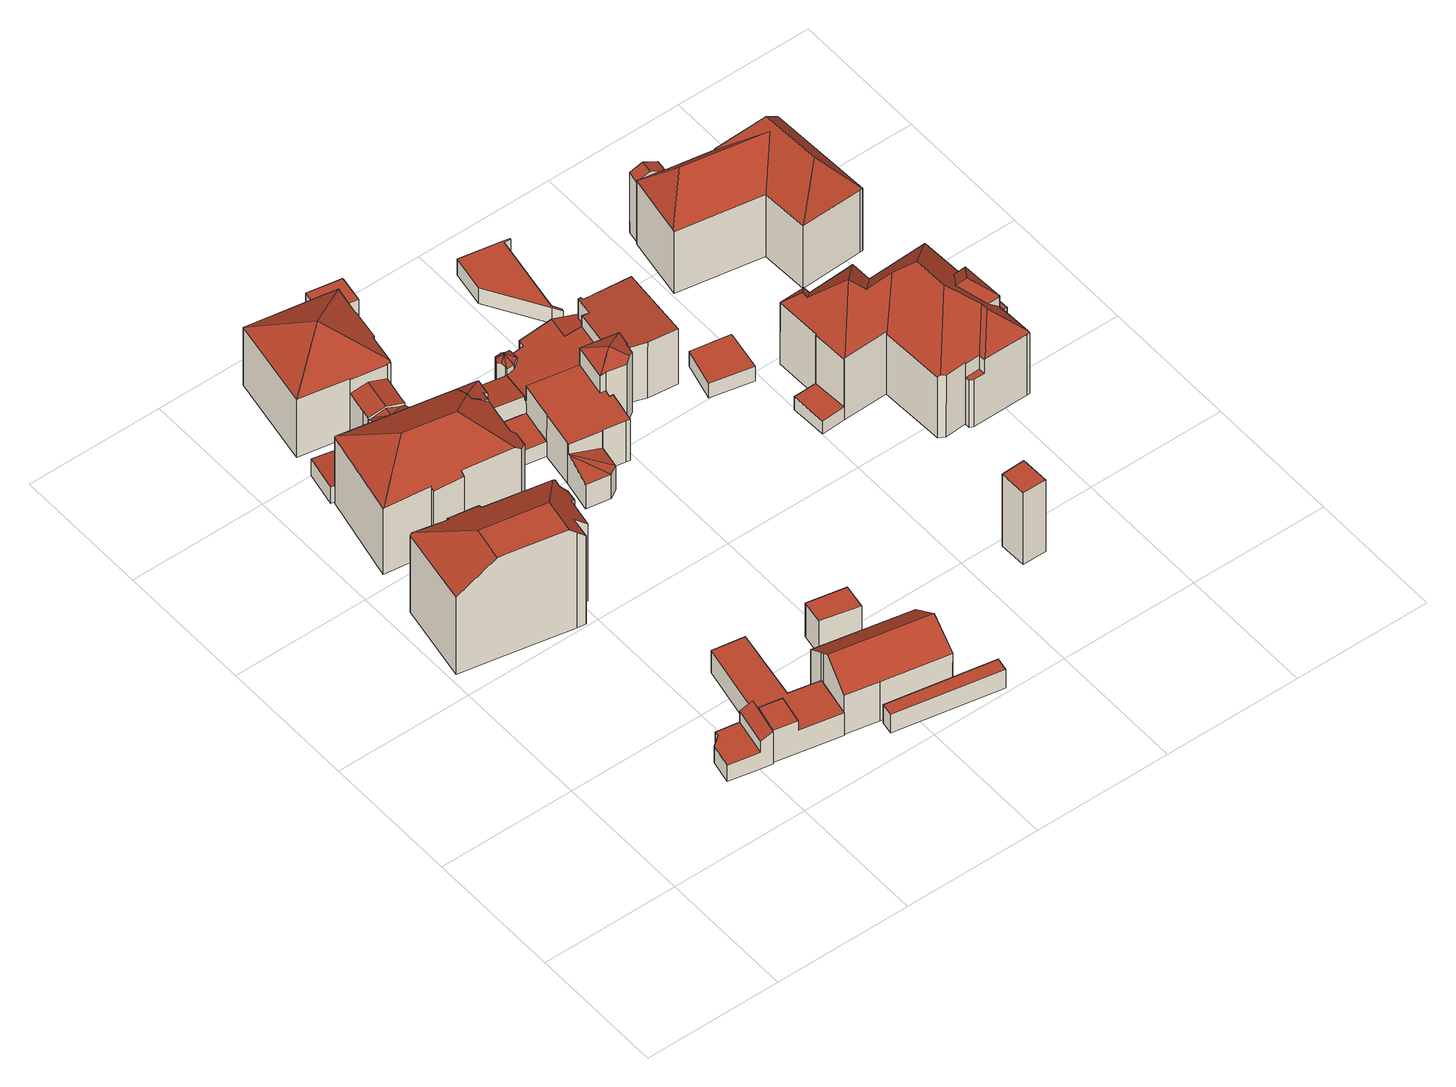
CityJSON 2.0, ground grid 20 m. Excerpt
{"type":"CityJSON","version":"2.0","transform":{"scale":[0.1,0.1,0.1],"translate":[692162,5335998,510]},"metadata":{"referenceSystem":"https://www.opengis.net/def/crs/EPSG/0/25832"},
"CityObjects":{
"building1":{"type":"Building","attributes":{"Gemeindeschluessel":"09162000","HoeheDach":"517.164","HoeheGrund":"511.540","Methode":"2000","NiedrigsteTraufeDesGebaeudes":"514.396","Geometrietyp2DReferenz":"3000","function":"31001_2000","roofType":"1000","measuredHeight":5.62},"geometry":[{"type":"Solid","lod":"2","boundaries":[[[[0,1,2,3,4,5,6]],[[7,8,2,1]],[[8,7,9,10,11,12,13]],[[14,15,16,17]],[[2,8,13,3]],[[15,12,11,16]],[[6,5,17,16,11,10,9,0]],[[4,14,17,5]],[[13,12,15,14,4,3]],[[7,1,0,9]]]],"semantics":{"surfaces":[{"type":"WallSurface"},{"type":"RoofSurface","Dachneigung":"67.862","Dachorientierung":"281.553","Flaeche":"10.966","Z_MAX":"5.624","Z_MAX_ASL":"517.164","Z_MIN":"4.888","Z_MIN_ASL":"516.428"},{"type":"GroundSurface"},{"type":"RoofSurface","Dachneigung":"90.000","Dachorientierung":"-1.000","Flaeche":"23.552","Z_MAX":"2.856","Z_MAX_ASL":"514.396","Z_MIN":"2.856","Z_MIN_ASL":"514.396"}],"values":[[0,1,0,0,0,0,2,0,3,0]]}}]},
"building2":{"type":"Building","attributes":{"Gemeindeschluessel":"09162000","HoeheDach":"529.180","HoeheGrund":"511.200","Methode":"2000","NiedrigsteTraufeDesGebaeudes":"524.217","Geometrietyp2DReferenz":"3000","function":"31001_1000","roofType":"3400","measuredHeight":17.98,"storeysAboveGround":4},"address":[{"country":"Germany","locality":"München","thoroughfareName":"Kaulbachstraße 24"}],"geometry":[{"type":"Solid","lod":"2","boundaries":[[[[18,19,20,21,22,23]],[[22,24,25,23]],[[26,27,28,29,30]],[[31,32,33,34,35,36,37,38,30,29,39,40]],[[41,42,43,44,45,46]],[[41,20,19,42]],[[47,48,49,50,28,27]],[[51,52,53,54]],[[37,36,55,26,30,38]],[[56,45,44,57]],[[47,58,59,48]],[[60,61,62,63]],[[58,60,63,59]],[[55,64,61,60,58,47,27,26]],[[24,51,54,25]],[[29,28,50,39]],[[18,23,25,54,53,34,33,32,31,40,39,50,49,48,59,63,62,65,57,44,43,42,19]],[[52,51,24,22,21,20,41,46,45,56,64,55,36,35]],[[56,57,65,62,61,64]],[[52,35,34,53]]]],"semantics":{"surfaces":[{"type":"WallSurface"},{"type":"RoofSurface","Dachneigung":"52.775","Dachorientierung":"282.150","Flaeche":"60.527","Z_MAX":"17.980","Z_MAX_ASL":"529.180","Z_MIN":"13.688","Z_MIN_ASL":"524.888"},{"type":"RoofSurface","Dachneigung":"90.000","Dachorientierung":"-1.000","Flaeche":"49.011","Z_MAX":"17.980","Z_MAX_ASL":"529.180","Z_MIN":"17.980","Z_MIN_ASL":"529.180"},{"type":"RoofSurface","Dachneigung":"58.620","Dachorientierung":"12.969","Flaeche":"109.501","Z_MAX":"17.980","Z_MAX_ASL":"529.180","Z_MIN":"13.681","Z_MIN_ASL":"524.881"},{"type":"GroundSurface"},{"type":"RoofSurface","Dachneigung":"45.456","Dachorientierung":"102.150","Flaeche":"43.942","Z_MAX":"17.980","Z_MAX_ASL":"529.180","Z_MIN":"13.017","Z_MIN_ASL":"524.217"}],"values":[[0,0,1,0,0,0,0,0,2,0,0,0,0,3,0,0,4,5,0,0]]}}]},
"building3":{"type":"Building","attributes":{"Gemeindeschluessel":"09162000","HoeheDach":"517.410","HoeheGrund":"511.710","Methode":"2000","NiedrigsteTraufeDesGebaeudes":"515.740","Geometrietyp2DReferenz":"3000","function":"31001_1000","roofType":"1000","measuredHeight":5.7,"storeysAboveGround":1},"geometry":[{"type":"Solid","lod":"2","boundaries":[[[[66,67,68,69,70,71]],[[72,73,74,75]],[[76,68,67,77]],[[78,79,80,81]],[[82,81,80,75,74,83,71,70]],[[84,76,77,85]],[[86,66,71,83]],[[79,72,75,80]],[[67,66,86,73,72,79,78,87,85,77]],[[73,86,83,74]],[[69,84,85,87,82,70]],[[76,84,69,68]],[[87,78,81,82]]]],"semantics":{"surfaces":[{"type":"WallSurface"},{"type":"GroundSurface"},{"type":"RoofSurface","Dachneigung":"90.000","Dachorientierung":"-1.000","Flaeche":"94.449","Z_MAX":"4.030","Z_MAX_ASL":"515.740","Z_MIN":"4.030","Z_MIN_ASL":"515.740"},{"type":"RoofSurface","Dachneigung":"90.000","Dachorientierung":"-1.000","Flaeche":"14.051","Z_MAX":"5.700","Z_MAX_ASL":"517.410","Z_MIN":"5.700","Z_MIN_ASL":"517.410"}],"values":[[0,0,0,0,1,0,0,0,2,0,0,3,0]]}}]},
"building4":{"type":"Building","attributes":{"Gemeindeschluessel":"09162000","HoeheDach":"514.379","HoeheGrund":"511.488","Methode":"2000","NiedrigsteTraufeDesGebaeudes":"514.026","Geometrietyp2DReferenz":"3000","function":"31001_2463","roofType":"1000","measuredHeight":2.89},"geometry":[{"type":"Solid","lod":"2","boundaries":[[[[88,89,90,91,92,93]],[[94,91,90,89,95]],[[96,97,93,92]],[[98,97,96,94,95]],[[94,96,92,91]],[[97,98,88,93]],[[98,95,89,88]]]],"semantics":{"surfaces":[{"type":"GroundSurface"},{"type":"WallSurface"},{"type":"RoofSurface","Dachneigung":"87.263","Dachorientierung":"99.462","Flaeche":"38.513","Z_MAX":"2.892","Z_MAX_ASL":"514.379","Z_MIN":"2.538","Z_MIN_ASL":"514.026"}],"values":[[0,1,1,2,1,1,1]]}}]},
"building5":{"type":"Building","attributes":{"Gemeindeschluessel":"09162000","HoeheDach":"527.230","HoeheGrund":"511.308","Methode":"2000","NiedrigsteTraufeDesGebaeudes":"522.378","Geometrietyp2DReferenz":"3000","function":"31001_1000","roofType":"3200","measuredHeight":15.92,"storeysAboveGround":4},"address":[{"country":"Germany","locality":"München","thoroughfareName":"Kaulbachstraße 26"}],"geometry":[{"type":"Solid","lod":"2","boundaries":[[[[99,100,101,102]],[[103,104,105,106,107]],[[108,100,99,109,110,103,107,111]],[[112,113,114,115]],[[116,117,118,119]],[[120,105,104,121,122]],[[123,124,109,99,102]],[[125,111,107,106,126]],[[123,118,117,124]],[[127,128,129,130,131]],[[119,114,113,116]],[[118,123,102,101,132,125,126,120,122,127,131,115,114,119]],[[113,112,130,129,110,109,124,117,116]],[[130,112,115,131]],[[100,108,132,101]],[[121,128,127,122]],[[108,111,125,132]],[[110,129,128,121,104,103]],[[106,105,120,126]]]],"semantics":{"surfaces":[{"type":"WallSurface"},{"type":"RoofSurface","Dachneigung":"53.990","Dachorientierung":"281.742","Flaeche":"48.906","Z_MAX":"15.922","Z_MAX_ASL":"527.230","Z_MIN":"11.656","Z_MIN_ASL":"522.964"},{"type":"RoofSurface","Dachneigung":"57.362","Dachorientierung":"190.651","Flaeche":"95.993","Z_MAX":"15.922","Z_MAX_ASL":"527.230","Z_MIN":"11.561","Z_MIN_ASL":"522.869"},{"type":"GroundSurface"},{"type":"RoofSurface","Dachneigung":"54.480","Dachorientierung":"101.742","Flaeche":"44.039","Z_MAX":"15.922","Z_MAX_ASL":"527.230","Z_MIN":"11.070","Z_MIN_ASL":"522.378"},{"type":"RoofSurface","Dachneigung":"58.021","Dachorientierung":"10.651","Flaeche":"99.654","Z_MAX":"15.922","Z_MAX_ASL":"527.230","Z_MIN":"11.770","Z_MIN_ASL":"523.078"}],"values":[[0,1,2,0,0,0,0,0,0,0,0,3,4,0,0,0,0,5,0]]}}]},
"building6":{"type":"Building","attributes":{"Gemeindeschluessel":"09162000","HoeheDach":"522.024","HoeheGrund":"511.819","Methode":"2000","NiedrigsteTraufeDesGebaeudes":"518.810","Geometrietyp2DReferenz":"3000","function":"31001_1000","roofType":"3100","measuredHeight":10.21,"storeysAboveGround":2},"geometry":[{"type":"Solid","lod":"2","boundaries":[[[[133,134,135,136,137]],[[136,135,138,139,140]],[[141,142,143,144,138,135,134]],[[138,144,145,139]],[[144,143,146,145]],[[137,136,140,147]],[[142,141,148,149]],[[141,134,133,150,148]],[[133,137,147,150]],[[143,142,149,146]],[[139,145,146,149,148,150,147,140]]]],"semantics":{"surfaces":[{"type":"RoofSurface","Dachneigung":"53.014","Dachorientierung":"190.586","Flaeche":"77.874","Z_MAX":"10.205","Z_MAX_ASL":"522.024","Z_MIN":"6.999","Z_MIN_ASL":"518.818"},{"type":"WallSurface"},{"type":"RoofSurface","Dachneigung":"53.014","Dachorientierung":"10.586","Flaeche":"76.424","Z_MAX":"10.205","Z_MAX_ASL":"522.024","Z_MIN":"6.991","Z_MIN_ASL":"518.810"},{"type":"GroundSurface"}],"values":[[0,1,2,1,1,1,1,1,1,1,3]]}}]},
"building7":{"type":"Building","attributes":{"Gemeindeschluessel":"09162000","HoeheDach":"525.830","HoeheGrund":"511.301","Methode":"2000","NiedrigsteTraufeDesGebaeudes":"518.740","Geometrietyp2DReferenz":"3000","function":"31001_1000","roofType":"3500","measuredHeight":14.53,"storeysAboveGround":3},"address":[{"country":"Germany","locality":"München","thoroughfareName":"Kaulbachstraße 26b"}],"geometry":[{"type":"Solid","lod":"2","boundaries":[[[[151,152,153,154,155]],[[156,157,158,159]],[[160,161,156,159,162,163]],[[164,165,166,167,168]],[[169,170,171,172,173,174]],[[175,176,169,174,177,178,179,180,164,168,181,182,183,184,160,163,185,186,187,188,189]],[[190,170,169,176]],[[175,191,192,193,190,176]],[[194,195,196]],[[197,195,183,182]],[[157,156,161,194,196]],[[157,198,199,158]],[[188,200,199,198,201,189]],[[173,172,192,191,201,198,157,196,202]],[[194,161,160,184]],[[203,204,180,179]],[[195,194,184,183]],[[167,205,181,168]],[[206,207,186,185]],[[174,173,202,208,177]],[[209,208,202,196,195,197,151,155]],[[192,172,171,193]],[[208,209,178,177]],[[204,203,154,153,166,165]],[[178,209,155,154,203,179]],[[201,191,175,189]],[[210,200,188,187]],[[181,205,152,151,197,182]],[[204,165,164,180]],[[190,193,171,170]],[[199,200,210,207,206,162,159,158]],[[207,210,187,186]],[[162,206,185,163]],[[153,152,205,167,166]]]],"semantics":{"surfaces":[{"type":"WallSurface"},{"type":"GroundSurface"},{"type":"RoofSurface","Dachneigung":"56.957","Dachorientierung":"279.942","Flaeche":"53.038","Z_MAX":"14.529","Z_MAX_ASL":"525.830","Z_MIN":"10.262","Z_MIN_ASL":"521.563"},{"type":"RoofSurface","Dachneigung":"57.920","Dachorientierung":"9.853","Flaeche":"52.803","Z_MAX":"14.529","Z_MAX_ASL":"525.830","Z_MIN":"10.229","Z_MIN_ASL":"521.530"},{"type":"RoofSurface","Dachneigung":"56.957","Dachorientierung":"99.777","Flaeche":"51.949","Z_MAX":"14.529","Z_MAX_ASL":"525.830","Z_MIN":"10.229","Z_MIN_ASL":"521.530"},{"type":"RoofSurface","Dachneigung":"57.917","Dachorientierung":"190.408","Flaeche":"53.050","Z_MAX":"14.529","Z_MAX_ASL":"525.830","Z_MIN":"10.229","Z_MIN_ASL":"521.530"},{"type":"RoofSurface","Dachneigung":"75.212","Dachorientierung":"99.942","Flaeche":"11.750","Z_MAX":"8.449","Z_MAX_ASL":"519.750","Z_MIN":"7.786","Z_MIN_ASL":"519.087"},{"type":"RoofSurface","Dachneigung":"90.000","Dachorientierung":"-1.000","Flaeche":"2.554","Z_MAX":"7.879","Z_MAX_ASL":"519.180","Z_MIN":"7.879","Z_MIN_ASL":"519.180"},{"type":"RoofSurface","Dachneigung":"90.000","Dachorientierung":"-1.000","Flaeche":"19.011","Z_MAX":"7.439","Z_MAX_ASL":"518.740","Z_MIN":"7.439","Z_MIN_ASL":"518.740"},{"type":"RoofSurface","Dachneigung":"75.212","Dachorientierung":"279.942","Flaeche":"11.857","Z_MAX":"8.449","Z_MAX_ASL":"519.750","Z_MIN":"7.782","Z_MIN_ASL":"519.082"}],"values":[[0,0,0,0,0,1,0,0,2,0,3,0,0,4,0,0,0,0,0,0,5,0,0,6,0,0,0,0,0,7,8,0,0,9]]}}]},
"building8":{"type":"Building","attributes":{"Gemeindeschluessel":"09162000","HoeheDach":"515.158","HoeheGrund":"511.910","Methode":"1000","NiedrigsteTraufeDesGebaeudes":"515.158","Geometrietyp2DReferenz":"3000","function":"51009_1610","roofType":"1000","measuredHeight":3.25},"geometry":[{"type":"Solid","lod":"2","boundaries":[[[[211,212,213,214]],[[215,216,217,218]],[[214,213,218,217]],[[212,215,218,213]],[[212,211,216,215]],[[216,211,214,217]]]],"semantics":{"surfaces":[{"type":"WallSurface"},{"type":"GroundSurface"},{"type":"RoofSurface","Dachneigung":"90.000","Dachorientierung":"-1.000","Flaeche":"29.142","Z_MAX":"3.248","Z_MAX_ASL":"515.158","Z_MIN":"3.248","Z_MIN_ASL":"515.158"}],"values":[[0,0,1,0,2,0]]}}]},
"building9":{"type":"Building","attributes":{"Gemeindeschluessel":"09162000","HoeheDach":"517.792","HoeheGrund":"511.792","Methode":"3220","NiedrigsteTraufeDesGebaeudes":"517.792","Geometrietyp2DReferenz":"3000","function":"31001_2000","roofType":"9999","measuredHeight":6},"geometry":[{"type":"Solid","lod":"2","boundaries":[[[[219,220,221,222]],[[222,221,223,224]],[[225,223,221,220]],[[224,226,219,222]],[[224,223,225,226]],[[226,225,220,219]]]],"semantics":{"surfaces":[{"type":"WallSurface"},{"type":"GroundSurface"},{"type":"RoofSurface","Dachneigung":"90.000","Dachorientierung":"-1.000","Flaeche":"19.274","Z_MAX":"6.000","Z_MAX_ASL":"517.792","Z_MIN":"6.000","Z_MIN_ASL":"517.792"}],"values":[[0,0,1,2,0,0]]}}]},
"building10":{"type":"Building","attributes":{"Gemeindeschluessel":"09162000","HoeheDach":"524.786","HoeheGrund":"511.346","Methode":"2000","NiedrigsteTraufeDesGebaeudes":"513.937","Geometrietyp2DReferenz":"3000","function":"31001_2463","roofType":"1000","measuredHeight":13.44},"geometry":[{"type":"Solid","lod":"2","boundaries":[[[[127,128,227,228,229,230,231]],[[232,233,115,234]],[[230,235,236,231]],[[237,238,239,240]],[[128,129,227]],[[235,237,240,236]],[[239,238,241,242,232,234]],[[228,242,241,229]],[[131,130,129,128,127]],[[115,131,127,231,236,240,239,234]],[[233,130,131,115]],[[237,235,230,229,241,238]],[[232,242,228,227,129,130,233]]]],"semantics":{"surfaces":[{"type":"WallSurface"},{"type":"RoofSurface","Dachneigung":"58.213","Dachorientierung":"10.149","Flaeche":"4.523","Z_MAX":"13.440","Z_MAX_ASL":"524.786","Z_MIN":"11.727","Z_MIN_ASL":"523.073"},{"type":"GroundSurface"},{"type":"RoofSurface","Dachneigung":"90.000","Dachorientierung":"-1.000","Flaeche":"32.156","Z_MAX":"2.591","Z_MAX_ASL":"513.937","Z_MIN":"2.591","Z_MIN_ASL":"513.937"},{"type":"RoofSurface","Dachneigung":"58.261","Dachorientierung":"99.905","Flaeche":"7.252","Z_MAX":"13.440","Z_MAX_ASL":"524.786","Z_MIN":"11.594","Z_MIN_ASL":"522.940"}],"values":[[0,0,0,0,1,0,0,0,0,2,0,3,4]]}}]},
"building11":{"type":"Building","attributes":{"Gemeindeschluessel":"09162000","HoeheDach":"523.250","HoeheGrund":"511.290","Methode":"2000","NiedrigsteTraufeDesGebaeudes":"515.541","Geometrietyp2DReferenz":"3000","function":"31001_1000","roofType":"1000","measuredHeight":11.96,"storeysAboveGround":3},"address":[{"country":"Germany","locality":"München","thoroughfareName":"Kaulbachstraße 26a"}],"geometry":[{"type":"Solid","lod":"2","boundaries":[[[[243,244,245,246,247]],[[246,248,249,250]],[[251,252,253,254]],[[255,246,250,256]],[[257,258,259]],[[122,260,261,262,168]],[[263,264,265,266,267,268,269]],[[270,256,250,249,271]],[[258,257,272,273]],[[274,275,267,266,276]],[[277,246,278]],[[279,280,281,263,269]],[[282,243,247,283,284,285,286]],[[281,287,264,263]],[[288,289,290,291]],[[292,293,294,180]],[[245,295,296,246]],[[297,298,299,300,301,302,287,281,280,303,304]],[[300,299,305,306]],[[283,277,307,284]],[[308,309,310]],[[261,260,311,312,313,314]],[[315,316,317,259,258,318]],[[266,265,302,301,319,276]],[[303,280,279,320]],[[321,254,322,323,255,256,270]],[[299,298,324,305]],[[325,326,327,328]],[[311,329,312]],[[330,331,326,325,332,333,273,272,334,335,336,337,338]],[[339,340,291,290,341,293,292,342,343]],[[127,340,339,313,312,329,260,122]],[[344,310,345,346]],[[347,315,318,333,332,348]],[[318,258,273,333]],[[168,262,349,350,351,352,343,342,164]],[[287,302,265,264]],[[350,353,351]],[[244,243,282,354]],[[344,355,356,308,310]],[[301,300,306,319]],[[298,297,357,358,359,324]],[[350,349,353]],[[278,323,322,360]],[[309,308,356,361,337,336,362,363]],[[330,338,364,355,344,346,365]],[[271,249,248,296,295,366]],[[251,289,288,252]],[[367,341,290,289,251,254,321]],[[259,368,257]],[[364,361,356,355]],[[277,278,360,307]],[[296,248,246]],[[285,275,274,286]],[[369,370,317,316,371]],[[347,348,328,327,372,365,346,345,363,362,236,231,127,122,168,164,180,294,367,321,270,271,366,354,282,286,274,276,319,306,305,324,359,369,371]],[[279,269,268]],[[331,330,365,372]],[[352,314,313,339,343]],[[283,247,246,277]],[[316,315,347,371]],[[279,268,267,275,285,284,307,360,322,254,253,373,374,320]],[[336,335,236,362]],[[326,331,372,327]],[[246,255,323,278]],[[231,373,253,252,288,291,340,127]],[[293,341,367,294]],[[358,370,369,359]],[[311,260,329]],[[310,309,363,345]],[[335,334,374,373,231,236]],[[370,358,357,368,259,317]],[[368,357,297,304]],[[352,351,353,349,262,261,314]],[[366,295,245,244,354]],[[368,304,303,320,374,334,272,257]],[[332,325,328,348]],[[338,337,361,364]],[[342,292,180,164]]]],"semantics":{"surfaces":[{"type":"RoofSurface","Dachneigung":"43.267","Dachorientierung":"15.592","Flaeche":"0.849","Z_MAX":"7.260","Z_MAX_ASL":"518.550","Z_MIN":"6.074","Z_MIN_ASL":"517.364"},{"type":"RoofSurface","Dachneigung":"39.102","Dachorientierung":"279.831","Flaeche":"0.841","Z_MAX":"7.260","Z_MAX_ASL":"518.550","Z_MIN":"5.968","Z_MIN_ASL":"517.258"},{"type":"WallSurface"},{"type":"RoofSurface","Dachneigung":"45.569","Dachorientierung":"241.490","Flaeche":"0.440","Z_MAX":"7.260","Z_MAX_ASL":"518.550","Z_MIN":"6.064","Z_MIN_ASL":"517.354"},{"type":"RoofSurface","Dachneigung":"62.616","Dachorientierung":"279.831","Flaeche":"7.813","Z_MAX":"11.960","Z_MAX_ASL":"523.250","Z_MIN":"10.560","Z_MIN_ASL":"521.850"},{"type":"RoofSurface","Dachneigung":"70.959","Dachorientierung":"99.831","Flaeche":"12.236","Z_MAX":"7.040","Z_MAX_ASL":"518.330","Z_MIN":"5.745","Z_MIN_ASL":"517.035"},{"type":"RoofSurface","Dachneigung":"46.231","Dachorientierung":"143.129","Flaeche":"1.068","Z_MAX":"7.260","Z_MAX_ASL":"518.550","Z_MIN":"5.960","Z_MIN_ASL":"517.250"},{"type":"RoofSurface","Dachneigung":"41.798","Dachorientierung":"352.990","Flaeche":"0.703","Z_MAX":"7.260","Z_MAX_ASL":"518.550","Z_MIN":"6.079","Z_MIN_ASL":"517.369"},{"type":"RoofSurface","Dachneigung":"87.063","Dachorientierung":"10.392","Flaeche":"83.991","Z_MAX":"9.875","Z_MAX_ASL":"521.165","Z_MIN":"9.314","Z_MIN_ASL":"520.604"},{"type":"RoofSurface","Dachneigung":"72.914","Dachorientierung":"190.392","Flaeche":"7.746","Z_MAX":"5.557","Z_MAX_ASL":"516.847","Z_MIN":"4.264","Z_MIN_ASL":"515.554"},{"type":"RoofSurface","Dachneigung":"58.374","Dachorientierung":"190.392","Flaeche":"8.250","Z_MAX":"8.720","Z_MAX_ASL":"520.010","Z_MIN":"7.398","Z_MIN_ASL":"518.688"},{"type":"RoofSurface","Dachneigung":"61.391","Dachorientierung":"190.392","Flaeche":"6.792","Z_MAX":"11.960","Z_MAX_ASL":"523.250","Z_MIN":"10.560","Z_MIN_ASL":"521.850"},{"type":"RoofSurface","Dachneigung":"68.666","Dachorientierung":"99.831","Flaeche":"1.900","Z_MAX":"8.320","Z_MAX_ASL":"519.610","Z_MIN":"7.398","Z_MIN_ASL":"518.688"},{"type":"RoofSurface","Dachneigung":"88.382","Dachorientierung":"190.392","Flaeche":"83.034","Z_MAX":"7.640","Z_MAX_ASL":"518.930","Z_MIN":"7.340","Z_MIN_ASL":"518.630"},{"type":"RoofSurface","Dachneigung":"90.000","Dachorientierung":"-1.000","Flaeche":"40.572","Z_MAX":"4.480","Z_MAX_ASL":"515.770","Z_MIN":"4.480","Z_MIN_ASL":"515.770"},{"type":"RoofSurface","Dachneigung":"68.666","Dachorientierung":"99.831","Flaeche":"1.467","Z_MAX":"8.320","Z_MAX_ASL":"519.610","Z_MIN":"7.501","Z_MIN_ASL":"518.791"},{"type":"RoofSurface","Dachneigung":"76.716","Dachorientierung":"144.318","Flaeche":"4.788","Z_MAX":"5.571","Z_MAX_ASL":"516.861","Z_MIN":"4.251","Z_MIN_ASL":"515.541"},{"type":"RoofSurface","Dachneigung":"68.666","Dachorientierung":"279.831","Flaeche":"1.408","Z_MAX":"8.320","Z_MAX_ASL":"519.610","Z_MIN":"7.534","Z_MIN_ASL":"518.824"},{"type":"RoofSurface","Dachneigung":"81.655","Dachorientierung":"10.392","Flaeche":"28.690","Z_MAX":"5.660","Z_MAX_ASL":"516.950","Z_MIN":"4.979","Z_MIN_ASL":"516.269"},{"type":"RoofSurface","Dachneigung":"61.391","Dachorientierung":"10.392","Flaeche":"7.903","Z_MAX":"11.960","Z_MAX_ASL":"523.250","Z_MIN":"10.560","Z_MIN_ASL":"521.850"},{"type":"RoofSurface","Dachneigung":"74.250","Dachorientierung":"99.831","Flaeche":"8.117","Z_MAX":"5.571","Z_MAX_ASL":"516.861","Z_MIN":"4.263","Z_MIN_ASL":"515.553"},{"type":"RoofSurface","Dachneigung":"41.578","Dachorientierung":"298.330","Flaeche":"0.327","Z_MAX":"7.260","Z_MAX_ASL":"518.550","Z_MIN":"6.116","Z_MIN_ASL":"517.406"},{"type":"GroundSurface"},{"type":"RoofSurface","Dachneigung":"48.237","Dachorientierung":"92.260","Flaeche":"1.413","Z_MAX":"7.260","Z_MAX_ASL":"518.550","Z_MIN":"5.960","Z_MIN_ASL":"517.250"},{"type":"RoofSurface","Dachneigung":"75.314","Dachorientierung":"279.831","Flaeche":"77.942","Z_MAX":"7.651","Z_MAX_ASL":"518.941","Z_MIN":"4.840","Z_MIN_ASL":"516.130"},{"type":"RoofSurface","Dachneigung":"44.623","Dachorientierung":"182.180","Flaeche":"1.232","Z_MAX":"7.260","Z_MAX_ASL":"518.550","Z_MIN":"5.960","Z_MIN_ASL":"517.250"},{"type":"RoofSurface","Dachneigung":"68.666","Dachorientierung":"279.831","Flaeche":"1.909","Z_MAX":"8.320","Z_MAX_ASL":"519.610","Z_MIN":"7.402","Z_MIN_ASL":"518.692"},{"type":"RoofSurface","Dachneigung":"62.616","Dachorientierung":"99.831","Flaeche":"6.791","Z_MAX":"11.960","Z_MAX_ASL":"523.250","Z_MIN":"10.560","Z_MIN_ASL":"521.850"},{"type":"RoofSurface","Dachneigung":"58.374","Dachorientierung":"10.392","Flaeche":"8.171","Z_MAX":"8.720","Z_MAX_ASL":"520.010","Z_MIN":"7.497","Z_MIN_ASL":"518.787"}],"values":[[0,1,2,3,4,2,5,2,2,2,6,2,2,2,2,2,7,8,2,2,9,10,11,2,2,2,2,2,12,13,14,2,2,2,2,2,2,15,2,16,2,2,17,2,2,2,2,18,2,19,20,2,21,2,2,22,2,2,2,23,2,24,2,2,25,2,2,2,26,2,2,27,2,28,2,2,2,2,2]]}}]},
"building12":{"type":"Building","attributes":{"Gemeindeschluessel":"09162000","HoeheDach":"514.170","HoeheGrund":"511.370","Methode":"2000","NiedrigsteTraufeDesGebaeudes":"514.170","Geometrietyp2DReferenz":"3000","function":"31001_2463","roofType":"1000","measuredHeight":2.8,"storeysAboveGround":1},"geometry":[{"type":"Solid","lod":"2","boundaries":[[[[375,376,377,378,379,380,381,382,383,384]],[[385,386,383,382]],[[387,388,381,380]],[[389,387,380,379]],[[386,390,384,383]],[[385,388,387,389,391,392,393,394,390,386]],[[392,391,378,377]],[[393,392,377,376]],[[390,394,375,384]],[[394,393,376,375]],[[388,385,382,381]],[[391,389,379,378]]]],"semantics":{"surfaces":[{"type":"GroundSurface"},{"type":"WallSurface"},{"type":"RoofSurface","Dachneigung":"90.000","Dachorientierung":"-1.000","Flaeche":"56.762","Z_MAX":"2.800","Z_MAX_ASL":"514.170","Z_MIN":"2.800","Z_MIN_ASL":"514.170"}],"values":[[0,1,1,1,1,2,1,1,1,1,1,1]]}}]},
"building13":{"type":"Building","attributes":{"Gemeindeschluessel":"09162000","HoeheDach":"524.290","HoeheGrund":"511.540","Methode":"2000","NiedrigsteTraufeDesGebaeudes":"524.290","Geometrietyp2DReferenz":"3000","function":"31001_2000","roofType":"1000","measuredHeight":12.75},"geometry":[{"type":"Solid","lod":"2","boundaries":[[[[395,396,397,398]],[[396,395,399,400]],[[400,399,401,402]],[[396,400,402,397]],[[398,397,402,401]],[[399,395,398,401]]]],"semantics":{"surfaces":[{"type":"WallSurface"},{"type":"RoofSurface","Dachneigung":"90.000","Dachorientierung":"-1.000","Flaeche":"13.801","Z_MAX":"12.750","Z_MAX_ASL":"524.290","Z_MIN":"12.750","Z_MIN_ASL":"524.290"},{"type":"GroundSurface"}],"values":[[0,1,0,0,2,0]]}}]},
"building14":{"type":"Building","attributes":{"Gemeindeschluessel":"09162000","HoeheDach":"514.190","HoeheGrund":"511.635","Methode":"2000","NiedrigsteTraufeDesGebaeudes":"514.190","Geometrietyp2DReferenz":"3000","function":"31001_2463","roofType":"1000","measuredHeight":2.56},"geometry":[{"type":"Solid","lod":"2","boundaries":[[[[403,404,405,406,407]],[[407,406,408,409]],[[409,408,410,411,412]],[[405,404,411,410]],[[406,405,410,408]],[[404,403,412,411]],[[403,407,409,412]]]],"semantics":{"surfaces":[{"type":"RoofSurface","Dachneigung":"90.000","Dachorientierung":"-1.000","Flaeche":"35.716","Z_MAX":"2.555","Z_MAX_ASL":"514.190","Z_MIN":"2.555","Z_MIN_ASL":"514.190"},{"type":"WallSurface"},{"type":"GroundSurface"}],"values":[[0,1,2,1,1,1,1]]}}]},
"building15":{"type":"Building","attributes":{"Gemeindeschluessel":"09162000","HoeheDach":"528.490","HoeheGrund":"511.193","Methode":"2000","NiedrigsteTraufeDesGebaeudes":"513.457","Geometrietyp2DReferenz":"3000","function":"31001_1000","roofType":"3200","measuredHeight":17.3,"storeysAboveGround":3},"address":[{"country":"Germany","locality":"München","thoroughfareName":"Königinstraße 29"}],"geometry":[{"type":"Solid","lod":"2","boundaries":[[[[413,414,415,416]],[[417,418,419,420]],[[421,422,423,417,424]],[[425,426,427]],[[424,417,420,428]],[[429,430,431]],[[432,433,434,435,436]],[[437,438,439,440]],[[441,442,443,444,445]],[[436,435,446,447,448,449,450]],[[451,418,417,423,452,453,454]],[[447,446,455]],[[456,457,458,459]],[[460,461,462,463]],[[448,447,455,464,465]],[[466,454,453,467,468]],[[469,470,449,448,465,471]],[[472,460,463,473,474]],[[475,476,477,460,472]],[[451,454,466,478]],[[450,449,470,458,457,479]],[[480,434,433,481,482]],[[483,484,462,461,485,486]],[[487,433,432,488]],[[453,452,480,482,489,467]],[[485,490,491,486]],[[463,462,484,473]],[[413,492,422,421,414]],[[437,428,420,419,438]],[[493,494,425,427,492,413,416]],[[439,438,419,418,451,478]],[[468,467,489,476,475]],[[489,482,481,495,477,476]],[[457,456,496,479]],[[433,487,497,495,481]],[[461,460,477,495,498,431,490,485]],[[425,494,471,465,464,426]],[[497,444,443,498,495]],[[423,422,492,427,426,464,455,446,435,434,480,452]],[[496,456,459,469,471,494,493]],[[473,484,483,474]],[[491,490,430,429,442,441]],[[443,442,429,431,498]],[[415,414,421,424,428,437,440]],[[445,444,497,487,488]],[[430,490,431]],[[416,415,440,439,478,466,468,475,472,474,483,486,491,441,445,488,432,436,450,479,496,493]],[[470,469,459,458]]]],"semantics":{"surfaces":[{"type":"WallSurface"},{"type":"RoofSurface","Dachneigung":"45.690","Dachorientierung":"267.484","Flaeche":"5.188","Z_MAX":"14.276","Z_MAX_ASL":"525.469","Z_MIN":"10.787","Z_MIN_ASL":"521.980"},{"type":"RoofSurface","Dachneigung":"43.834","Dachorientierung":"357.599","Flaeche":"5.356","Z_MAX":"13.007","Z_MAX_ASL":"524.200","Z_MIN":"10.967","Z_MIN_ASL":"522.160"},{"type":"RoofSurface","Dachneigung":"47.327","Dachorientierung":"177.599","Flaeche":"44.875","Z_MAX":"17.297","Z_MAX_ASL":"528.490","Z_MIN":"10.787","Z_MIN_ASL":"521.980"},{"type":"RoofSurface","Dachneigung":"90.000","Dachorientierung":"-1.000","Flaeche":"7.839","Z_MAX":"9.567","Z_MAX_ASL":"520.760","Z_MIN":"9.567","Z_MIN_ASL":"520.760"},{"type":"RoofSurface","Dachneigung":"53.434","Dachorientierung":"357.731","Flaeche":"7.632","Z_MAX":"15.040","Z_MAX_ASL":"526.233","Z_MIN":"12.637","Z_MIN_ASL":"523.830"},{"type":"RoofSurface","Dachneigung":"45.671","Dachorientierung":"87.487","Flaeche":"11.068","Z_MAX":"15.037","Z_MAX_ASL":"526.230","Z_MIN":"12.637","Z_MIN_ASL":"523.830"},{"type":"RoofSurface","Dachneigung":"43.741","Dachorientierung":"357.547","Flaeche":"56.912","Z_MAX":"17.297","Z_MAX_ASL":"528.490","Z_MIN":"10.913","Z_MIN_ASL":"522.106"},{"type":"RoofSurface","Dachneigung":"45.688","Dachorientierung":"267.492","Flaeche":"81.808","Z_MAX":"17.297","Z_MAX_ASL":"528.490","Z_MIN":"10.836","Z_MIN_ASL":"522.029"},{"type":"RoofSurface","Dachneigung":"90.000","Dachorientierung":"-1.000","Flaeche":"17.929","Z_MAX":"2.264","Z_MAX_ASL":"513.457","Z_MIN":"2.264","Z_MIN_ASL":"513.457"},{"type":"RoofSurface","Dachneigung":"47.807","Dachorientierung":"178.590","Flaeche":"17.837","Z_MAX":"14.275","Z_MAX_ASL":"525.468","Z_MIN":"10.830","Z_MIN_ASL":"522.023"},{"type":"RoofSurface","Dachneigung":"90.000","Dachorientierung":"-1.000","Flaeche":"1.888","Z_MAX":"8.447","Z_MAX_ASL":"519.640","Z_MIN":"8.447","Z_MIN_ASL":"519.640"},{"type":"RoofSurface","Dachneigung":"43.829","Dachorientierung":"177.615","Flaeche":"42.078","Z_MAX":"16.686","Z_MAX_ASL":"527.879","Z_MIN":"10.837","Z_MIN_ASL":"522.030"},{"type":"RoofSurface","Dachneigung":"42.921","Dachorientierung":"87.474","Flaeche":"20.953","Z_MAX":"16.686","Z_MAX_ASL":"527.879","Z_MIN":"10.878","Z_MIN_ASL":"522.071"},{"type":"RoofSurface","Dachneigung":"42.919","Dachorientierung":"267.491","Flaeche":"47.501","Z_MAX":"16.686","Z_MAX_ASL":"527.879","Z_MIN":"10.787","Z_MIN_ASL":"521.980"},{"type":"RoofSurface","Dachneigung":"53.437","Dachorientierung":"177.462","Flaeche":"7.624","Z_MAX":"15.040","Z_MAX_ASL":"526.233","Z_MIN":"12.637","Z_MIN_ASL":"523.830"},{"type":"RoofSurface","Dachneigung":"43.826","Dachorientierung":"357.596","Flaeche":"36.513","Z_MAX":"16.686","Z_MAX_ASL":"527.879","Z_MIN":"10.966","Z_MIN_ASL":"522.159"},{"type":"RoofSurface","Dachneigung":"45.670","Dachorientierung":"87.494","Flaeche":"83.356","Z_MAX":"17.297","Z_MAX_ASL":"528.490","Z_MIN":"10.830","Z_MIN_ASL":"522.023"},{"type":"RoofSurface","Dachneigung":"42.929","Dachorientierung":"87.478","Flaeche":"2.949","Z_MAX":"13.007","Z_MAX_ASL":"524.200","Z_MIN":"10.941","Z_MIN_ASL":"522.134"},{"type":"GroundSurface"}],"values":[[0,0,1,0,0,2,0,0,0,0,3,0,4,0,5,0,6,0,0,0,0,7,0,0,8,0,9,10,11,0,0,0,12,0,13,14,15,16,17,0,0,0,18,0,0,0,19,0]]}}]},
"building16":{"type":"Building","attributes":{"Gemeindeschluessel":"09162000","HoeheDach":"528.240","HoeheGrund":"510.980","Methode":"2000","NiedrigsteTraufeDesGebaeudes":"521.668","Geometrietyp2DReferenz":"3000","function":"31001_1000","roofType":"3100","measuredHeight":17.26,"storeysAboveGround":4},"address":[{"country":"Germany","locality":"München","thoroughfareName":"Königinstraße 31"}],"geometry":[{"type":"Solid","lod":"2","boundaries":[[[[499,500,501,502,503]],[[504,505,506,507,508,509,510,511,512,513,514,515,516,517,518,519,520,521]],[[522,523,510,509]],[[499,503,520,519]],[[524,525,526]],[[527,523,522,528,529,530]],[[500,531,532,501]],[[533,534,535]],[[534,536,537,538,535]],[[510,523,527,539,540,511]],[[539,527,530]],[[529,528,541,526,525]],[[502,537,504,521]],[[542,543,514,513]],[[544,545,516,515]],[[512,511,540,546]],[[533,547,507,506]],[[531,545,544,543,542,548,532]],[[543,544,515,514]],[[540,539,530,525,524,547,533,535,538,549,546]],[[507,547,524,526,541,508]],[[504,537,536,505]],[[520,503,502,521]],[[505,536,534,533,506]],[[531,500,518,517]],[[512,546,549,548,542,513]],[[529,525,530]],[[545,531,517,516]],[[508,541,528,522,509]],[[532,548,549,538,537,502,501]],[[500,499,519,518]]]],"semantics":{"surfaces":[{"type":"RoofSurface","Dachneigung":"29.050","Dachorientierung":"177.567","Flaeche":"32.987","Z_MAX":"17.260","Z_MAX_ASL":"528.240","Z_MIN":"11.147","Z_MIN_ASL":"522.127"},{"type":"GroundSurface"},{"type":"WallSurface"},{"type":"RoofSurface","Dachneigung":"66.331","Dachorientierung":"99.448","Flaeche":"3.988","Z_MAX":"11.580","Z_MAX_ASL":"522.560","Z_MIN":"10.688","Z_MIN_ASL":"521.668"},{"type":"RoofSurface","Dachneigung":"37.714","Dachorientierung":"87.397","Flaeche":"95.059","Z_MAX":"17.260","Z_MAX_ASL":"528.240","Z_MIN":"11.144","Z_MIN_ASL":"522.124"},{"type":"RoofSurface","Dachneigung":"32.273","Dachorientierung":"279.513","Flaeche":"27.712","Z_MAX":"16.340","Z_MAX_ASL":"527.320","Z_MIN":"11.227","Z_MIN_ASL":"522.207"},{"type":"RoofSurface","Dachneigung":"41.863","Dachorientierung":"190.111","Flaeche":"89.067","Z_MAX":"16.340","Z_MAX_ASL":"527.320","Z_MIN":"11.020","Z_MIN_ASL":"522.000"},{"type":"RoofSurface","Dachneigung":"66.332","Dachorientierung":"279.578","Flaeche":"3.690","Z_MAX":"11.580","Z_MAX_ASL":"522.560","Z_MIN":"10.754","Z_MIN_ASL":"521.734"},{"type":"RoofSurface","Dachneigung":"31.738","Dachorientierung":"2.923","Flaeche":"28.295","Z_MAX":"17.259","Z_MAX_ASL":"528.239","Z_MIN":"11.144","Z_MIN_ASL":"522.124"},{"type":"RoofSurface","Dachneigung":"41.866","Dachorientierung":"10.111","Flaeche":"81.084","Z_MAX":"16.340","Z_MAX_ASL":"527.320","Z_MIN":"10.971","Z_MIN_ASL":"521.951"},{"type":"RoofSurface","Dachneigung":"37.713","Dachorientierung":"267.403","Flaeche":"67.235","Z_MAX":"17.260","Z_MAX_ASL":"528.240","Z_MIN":"11.102","Z_MIN_ASL":"522.082"}],"values":[[0,1,2,2,2,3,4,5,6,2,2,7,2,2,2,2,2,8,2,9,2,2,2,2,2,2,2,2,2,10,2]]}}]}
},
"vertices":[
[216,80,15],[216,80,72],[199,83,64],[199,83,44],[154,92,44],[154,92,15],[199,83,15],[228,135,72],[210,138,64],[228,135,15],[210,138,15],[177,144,15],[177,144,44],[210,138,44],[161,126,44],[176,137,44],[176,137,15],[161,126,15],
[217,472,12],[224,476,12],[224,476,142],[217,472,149],[216,472,149],[216,472,12],[208,430,150],[208,430,12],[73,474,192],[32,549,152],[29,549,149],[9,435,149],[64,424,192],[78,422,12],[144,409,12],[160,406,12],[170,404,12],[170,404,182],[160,406,192],[144,409,192],[78,422,192],[9,435,12],[64,424,12],[226,492,143],[226,492,12],[221,497,12],[219,499,12],[219,499,151],[221,497,149],[80,538,152],[80,538,12],[32,549,12],[29,549,12],[189,434,168],[183,402,169],[183,402,12],[189,434,12],[169,456,192],[221,510,151],[221,510,12],[81,543,149],[81,543,12],[124,536,149],[123,528,154],[123,528,12],[124,536,12],[218,510,153],[218,510,12],
[311,62,57],[249,74,57],[249,74,74],[216,80,74],[216,80,17],[311,62,17],[277,130,57],[322,121,57],[322,121,17],[277,130,17],[258,115,74],[258,115,57],[249,242,57],[295,234,57],[295,234,17],[249,242,17],[228,135,17],[321,115,17],[225,121,74],[225,121,57],[321,115,57],[228,135,57],
[73,797,15],[144,785,15],[142,773,15],[136,733,15],[68,745,15],[63,746,15],[136,733,40],[144,785,40],[68,745,44],[63,746,44],[73,797,44],
[151,604,135],[150,597,131],[150,597,13],[151,604,13],[112,670,172],[70,745,131],[68,745,130],[41,617,130],[42,617,130],[107,602,129],[225,592,136],[186,656,172],[108,608,132],[250,675,131],[241,622,129],[241,622,13],[250,675,13],[247,618,124],[244,598,124],[244,598,13],[247,618,13],[68,745,13],[136,733,131],[136,733,13],[233,590,13],[233,590,130],[108,608,13],[41,617,13],[232,715,13],[232,715,131],[228,688,148],[227,680,148],[227,680,13],[107,602,13],
[456,35,88],[461,77,120],[319,104,120],[311,62,88],[358,53,88],[321,115,111],[321,115,18],[311,62,18],[462,89,111],[466,119,88],[326,146,88],[322,121,107],[322,121,18],[326,146,18],[358,53,18],[462,89,18],[466,119,18],[456,35,18],
[150,818,115],[150,818,91],[175,814,98],[200,809,91],[200,809,115],[207,948,115],[232,943,115],[232,943,87],[207,948,87],[207,947,13],[207,947,116],[212,982,87],[212,982,13],[192,765,13],[192,765,91],[167,769,98],[142,773,91],[142,773,13],[225,862,13],[225,862,92],[217,856,92],[217,856,115],[213,853,117],[213,853,13],[223,901,13],[230,890,13],[205,809,13],[200,810,13],[194,777,13],[193,773,13],[144,785,13],[150,819,13],[79,832,13],[102,965,13],[213,983,13],[262,974,13],[262,973,13],[256,935,13],[230,939,13],[230,890,92],[223,901,116],[224,899,115],[224,899,92],[102,965,116],[79,832,116],[155,887,158],[150,819,116],[231,939,115],[231,939,87],[256,935,87],[230,939,116],[206,812,118],[194,777,91],[193,773,91],[144,785,91],[213,983,87],[262,974,87],[205,809,116],[200,810,116],[262,973,87],
[359,47,52],[514,19,52],[514,19,19],[359,47,19],[510,0,52],[356,29,52],[356,29,19],[510,0,19],
[424,171,78],[424,171,18],[430,206,18],[430,206,78],[374,217,18],[374,217,78],[368,184,18],[368,184,78],
[260,710,131],[262,710,129],[262,710,39],[326,698,39],[326,698,13],[252,688,133],[250,675,133],[252,688,13],[316,646,39],[316,646,13],[261,656,39],[266,685,39],[266,685,13],[261,656,13],[258,687,39],[258,687,129],
[351,765,75],[343,769,74],[342,769,74],[340,758,85],[353,765,75],[332,764,74],[330,760,73],[332,753,76],[332,744,63],[324,699,69],[324,699,61],[332,744,61],[333,746,74],[333,748,75],[397,684,119],[388,633,119],[419,654,132],[136,733,87],[139,754,100],[142,773,88],[448,730,72],[453,757,72],[457,757,70],[458,764,70],[421,768,83],[415,736,83],[438,732,75],[333,748,13],[330,760,13],[397,684,89],[388,633,88],[375,773,13],[375,773,71],[458,764,13],[355,752,72],[345,745,72],[438,732,89],[438,732,108],[448,730,108],[351,765,13],[355,765,72],[355,765,66],[374,763,71],[374,763,13],[453,757,106],[264,710,70],[272,755,63],[272,755,58],[264,710,58],[193,773,58],[267,761,58],[267,761,13],[334,768,74],[334,767,74],[446,653,111],[471,645,112],[514,640,111],[526,746,106],[457,753,106],[457,757,106],[429,678,110],[450,674,110],[514,640,13],[526,746,13],[355,752,67],[307,590,68],[299,549,56],[334,543,56],[161,744,96],[182,725,87],[184,724,87],[188,745,100],[396,633,119],[425,627,119],[434,633,123],[396,632,119],[457,753,13],[429,678,89],[332,744,13],[333,745,61],[333,745,72],[471,645,13],[399,621,88],[391,578,86],[391,578,13],[399,621,13],[159,729,96],[353,585,86],[385,579,86],[393,622,88],[396,632,88],[325,697,89],[316,646,88],[308,595,86],[307,592,86],[353,584,86],[184,724,58],[232,715,58],[270,756,58],[192,765,58],[191,765,58],[347,551,55],[334,543,13],[347,551,13],[396,633,13],[393,622,13],[146,773,88],[166,769,96],[187,766,88],[191,765,88],[164,756,96],[343,769,13],[347,552,56],[307,591,69],[446,653,119],[445,654,119],[445,654,13],[345,745,65],[307,592,69],[308,595,13],[299,549,13],[353,584,56],[353,585,13],[334,768,13],[270,756,13],[450,674,119],[442,639,13],[442,639,119],[425,627,13],[385,579,13],[326,698,62],[325,697,62],
[416,945,14],[478,934,14],[487,932,14],[486,930,14],[477,931,14],[457,815,14],[464,803,14],[463,799,14],[456,811,14],[407,892,14],[463,799,42],[456,811,42],[457,815,42],[464,803,42],[477,931,42],[407,892,42],[486,930,42],[487,932,42],[478,934,42],[416,945,42],
[654,188,143],[688,189,143],[688,189,15],[654,188,15],[655,148,143],[689,148,143],[655,148,15],[689,148,15],
[598,640,42],[598,643,42],[541,653,42],[527,597,42],[588,584,42],[527,597,16],[588,584,16],[541,653,16],[598,643,16],[598,640,16],
[837,365,120],[833,365,120],[833,365,12],[837,365,12],[766,374,120],[745,373,120],[745,373,96],[766,374,96],[768,364,121],[801,402,155],[801,413,155],[767,364,120],[835,421,138],[817,420,138],[835,421,121],[767,364,96],[669,591,122],[631,590,122],[651,571,142],[740,554,12],[740,554,121],[828,557,122],[829,557,120],[829,557,12],[751,364,96],[745,367,96],[745,367,12],[751,364,12],[669,592,12],[669,592,121],[669,581,122],[669,580,122],[669,580,12],[832,485,121],[832,485,138],[832,484,139],[832,483,139],[832,483,12],[745,374,121],[768,444,185],[708,375,124],[714,372,121],[814,484,138],[848,423,108],[846,484,108],[833,484,108],[836,422,108],[635,470,120],[632,522,120],[632,522,35],[635,470,35],[791,451,162],[810,452,162],[714,372,12],[705,377,120],[705,377,12],[836,422,138],[833,484,138],[835,422,139],[635,470,12],[600,468,35],[600,468,12],[701,472,12],[701,472,122],[636,470,122],[745,374,12],[846,484,12],[766,494,185],[703,512,163],[743,514,163],[598,521,12],[598,521,35],[633,522,121],[633,522,12],[739,584,121],[739,584,12],[701,471,120],[631,590,121],[631,590,12],[836,367,122],[834,422,12],[834,422,139],[687,527,179],[848,423,12],[738,584,122],[651,561,142],
[825,675,121],[826,675,121],[777,707,182],[731,671,121],[822,675,121],[728,740,10],[604,761,10],[619,853,10],[621,853,10],[624,873,10],[662,866,10],[661,856,10],[659,846,10],[692,840,10],[743,831,10],[763,828,10],[815,831,10],[818,831,10],[819,831,10],[826,675,10],[825,675,10],[822,675,10],[731,671,10],[662,866,117],[661,856,117],[621,855,120],[626,854,120],[621,855,117],[659,848,117],[642,870,126],[640,852,126],[653,850,120],[819,831,121],[773,796,182],[619,853,122],[604,763,122],[644,802,173],[604,761,120],[728,740,121],[766,780,173],[659,848,120],[659,846,122],[624,873,117],[743,831,127],[763,828,131],[815,831,122],[818,831,121],[692,840,122],[621,853,122],[726,835,123],[724,835,122]
]}
